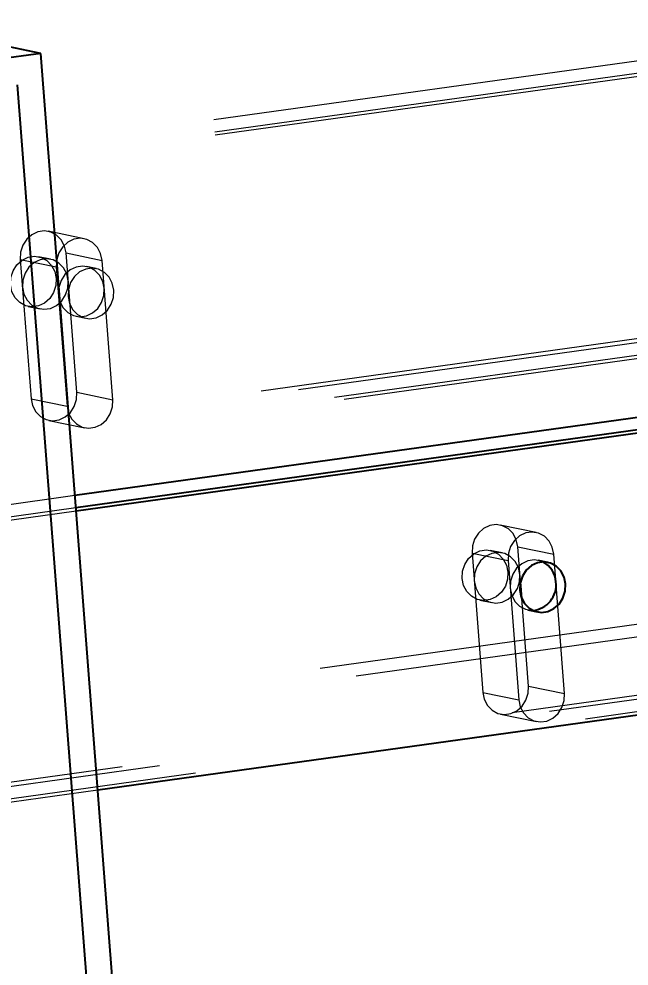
# Model space of a CAD drawing. Header units: millimetres. Extents: x 122 to 2816, y -707 to 556.
# Drawn here: x 684.777 to 685.761, y 303.537 to 305.064 of the extents above; entities that cross this region are included whole.
import ezdxf

# ---------------------------------------------------------------- set-up
doc = ezdxf.new("R2010")
doc.units = ezdxf.units.MM
doc.header["$PDSIZE"] = -1
doc.linetypes.add('HIDDEN', pattern=[1.905, 1.27, -0.635])
doc.layers.add('FORMAT', color=7, linetype='Continuous')
doc.styles.add('SLDTEXTSTYLE7', font='TXT', dxfattribs={"width": 0.75})
doc.dimstyles.new('SLDDIMSTYLE4', dxfattribs={"dimtxt": 1.852083, "dimasz": 1.852083, "dimexe": 0, "dimexo": 0.625, "dimgap": 0.463021, "dimtad": 1, "dimdec": 0, "dimlfac": 110, "dimrnd": 1e-09, "dimzin": 12, "dimtxsty": 'SLDTEXTSTYLE7', "dimsah": 1, "dimcen": 2.5, "dimazin": 3, "dimtfac": 1, "dimtdec": 0, "dimtmove": 0, "dimatfit": 0, "dimfrac": 2, "dimtzin": 12})

# ---------------------------------------------------------------- blocks, each defined once
blk = doc.blocks.new('*D1068')
at = {"layer": 'Defpoints', "color": 0}
for p in [(711.2391, 305.0429), (731.8934, 305.0429), (676.2391, 299.5884)]:
    blk.add_point(p, dxfattribs=at)
at = {"layer": 'FORMAT', "color": 0, "lineweight": -2}
for p, q in [((711.3016, 305.0429), (731.8934, 305.0429)), ((731.8934, 301.4405), (731.8934, 303.1908)), ((676.3016, 299.5884), (731.8934, 299.5884))]:
    blk.add_line(p, q, dxfattribs=at)
at = {"layer": 'FORMAT', "color": 0}
for points in [[(731.5847, 303.1908), (732.2021, 303.1908), (731.8934, 305.0429)], [(731.5847, 301.4405), (732.2021, 301.4405), (731.8934, 299.5884)]]:
    blk.add_solid(points, dxfattribs=at)
at = {"layer": 'FORMAT', "color": 0, "insert": (729.5783, 302.2484), "char_height": 1.85208, "attachment_point": 2, "rotation": 90, "style": 'SLDTEXTSTYLE7'}
blk.add_mtext('\\A1;600', dxfattribs=at)

msp = doc.modelspace()

# ---------------------------------------------------------------- linework, layer by layer
at = {"color": 7, "linetype": 'HIDDEN', "lineweight": 18}
for p, q in [((683.281035, 304.20225), (691.476366, 305.341511)), ((688.236503, 305.338474), (683.306606, 304.653153)), ((683.341375, 304.203958), (691.454753, 305.331826)), ((683.399465, 304.191992), (691.512843, 305.31986)), ((688.238038, 305.318646), (683.364696, 304.641187)), ((688.238447, 305.313359), (683.380187, 304.637996)), ((683.376145, 303.754763), (691.489522, 304.882631)), ((683.414956, 304.188801), (688.273216, 304.864164)), ((684.882505, 304.709492), (684.824415, 304.721458)), ((684.827892, 304.676538), (684.808528, 304.680527)), ((684.85304, 304.686516), (684.911131, 304.674551)), ((684.870425, 304.461919), (684.85304, 304.686516)), ((684.779282, 304.676263), (684.837373, 304.664297)), ((684.779282, 304.676263), (684.796667, 304.451666)), ((684.837373, 304.664297), (684.854757, 304.4397)), ((684.901473, 304.661381), (684.885982, 304.664572)), ((684.928515, 304.449953), (684.911131, 304.674551)), ((684.792022, 304.600391), (684.811385, 304.596402)), ((684.869475, 304.584437), (684.884966, 304.581246)), ((684.796667, 304.451666), (684.854757, 304.4397)), ((684.870425, 304.461919), (684.928515, 304.449953)), ((683.434235, 303.742797), (688.307577, 304.420257)), ((684.825293, 304.416724), (684.883383, 304.404759)), ((679.912075, 303.159165), (688.107406, 304.298425)), ((684.867543, 304.295389), (679.937645, 303.610067)), ((679.972415, 303.160873), (688.085793, 304.28874)), ((684.869077, 304.275561), (679.995735, 303.598101)), ((684.869487, 304.270274), (680.011226, 303.594911)), ((680.030505, 303.148907), (688.143883, 304.276775)), ((685.61121, 304.236037), (685.55312, 304.248003)), ((685.556597, 304.203083), (685.537234, 304.207072)), ((685.581746, 304.213061), (685.639836, 304.201096)), ((685.586121, 304.15654), (685.581746, 304.213061)), ((685.507988, 304.202808), (685.566078, 304.190842)), ((685.507988, 304.202808), (685.525372, 303.978211)), ((685.566078, 304.190842), (685.583462, 303.966245)), ((685.630178, 304.187926), (685.614687, 304.191117)), ((685.65722, 303.976498), (685.639836, 304.201096)), ((685.59913, 303.988464), (685.588213, 304.129514)), ((685.520727, 304.126936), (685.54009, 304.122947)), ((685.59818, 304.110982), (685.613671, 304.107791)), ((685.525372, 303.978211), (685.583462, 303.966245)), ((685.59913, 303.988464), (685.65722, 303.976498)), ((685.553998, 303.943269), (685.612088, 303.931304)), ((680.045996, 303.145716), (684.904256, 303.821079))]:
    msp.add_line(p, q, dxfattribs=at)
at = {"color": 7, "linetype": 'Continuous', "lineweight": 25}
for p, q in [((684.812365, 305.008244), (684.599367, 305.052119)), ((684.812365, 305.008244), (684.62425, 304.982094)), ((684.951443, 303.211466), (684.812365, 305.008244)), ((684.910466, 303.205769), (684.774865, 304.957629)), ((687.34338, 304.639563), (684.867543, 304.295389)), ((687.356728, 304.621378), (684.869077, 304.275561)), ((687.360287, 304.616528), (684.869487, 304.270274)), ((684.904256, 303.821079), (687.647918, 304.202485)), ((685.588213, 304.129514), (685.586121, 304.15654))]:
    msp.add_line(p, q, dxfattribs=at)
at = {"color": 7, "linetype": 'HIDDEN', "lineweight": 18, "flags": 128}
for points in [[(684.85304, 304.686516), (684.850665, 304.697698), (684.845494, 304.707559), (684.837947, 304.7153), (684.828635, 304.720294), (684.818312, 304.722135), (684.807816, 304.720676), (684.797995, 304.716034), (684.789646, 304.708586), (684.783445, 304.698934), (684.779895, 304.68786), (684.779282, 304.676263)], [(684.911131, 304.674551), (684.908755, 304.685733), (684.903584, 304.695593), (684.896037, 304.703334), (684.886725, 304.708328), (684.876403, 304.71017), (684.865906, 304.70871), (684.856085, 304.704068), (684.847736, 304.69662), (684.841535, 304.686968), (684.837985, 304.675895), (684.837373, 304.664297)], [(684.763396, 304.635332), (684.764008, 304.64693), (684.767559, 304.658003), (684.77376, 304.667655), (684.782108, 304.675103), (684.791929, 304.679745), (684.802426, 304.681204), (684.812749, 304.679363), (684.822061, 304.674369), (684.829608, 304.666628), (684.834779, 304.656768), (684.837154, 304.645585), (684.836542, 304.633988), (684.832991, 304.622915), (684.826791, 304.613263), (684.818442, 304.605814), (684.808621, 304.601172), (684.798124, 304.599713), (684.787801, 304.601555), (684.778489, 304.606548), (684.770942, 304.614289), (684.765772, 304.62415), (684.763396, 304.635332)], [(684.856517, 304.641597), (684.854142, 304.652779), (684.848971, 304.66264), (684.841424, 304.670381), (684.832112, 304.675374), (684.821789, 304.677216), (684.811293, 304.675757), (684.801472, 304.671115), (684.793123, 304.663666), (684.786922, 304.654014), (684.783372, 304.642941), (684.782759, 304.631344), (684.785135, 304.620161), (684.790306, 304.610301), (684.797853, 304.60256), (684.807165, 304.597566), (684.817487, 304.595725), (684.827984, 304.597184), (684.837805, 304.601826), (684.846154, 304.609274), (684.852355, 304.618926), (684.855905, 304.629999), (684.856517, 304.641597)], [(684.914608, 304.629631), (684.912232, 304.640813), (684.907061, 304.650674), (684.899514, 304.658415), (684.890202, 304.663408), (684.87988, 304.66525), (684.869383, 304.663791), (684.859562, 304.659149), (684.851213, 304.6517), (684.845012, 304.642048), (684.841462, 304.630975), (684.84085, 304.619378), (684.843225, 304.608196), (684.848396, 304.598335), (684.855943, 304.590594), (684.865255, 304.585601), (684.875578, 304.583759), (684.886074, 304.585218), (684.895895, 304.58986), (684.904244, 304.597309), (684.910445, 304.60696), (684.913995, 304.618034), (684.914608, 304.629631)], [(684.930098, 304.62644), (684.927723, 304.637622), (684.922552, 304.647483), (684.915005, 304.655224), (684.905693, 304.660217), (684.89537, 304.662059), (684.884873, 304.6606), (684.875053, 304.655958), (684.866704, 304.648509), (684.860503, 304.638857), (684.856952, 304.627784), (684.85634, 304.616187), (684.858716, 304.605005), (684.863886, 304.595144), (684.871434, 304.587403), (684.880746, 304.58241), (684.891068, 304.580568), (684.901565, 304.582027), (684.911386, 304.586669), (684.919735, 304.594118), (684.925936, 304.60377), (684.929486, 304.614843), (684.930098, 304.62644)], [(684.796667, 304.451666), (684.799043, 304.440484), (684.804213, 304.430623), (684.811761, 304.422882), (684.821073, 304.417888), (684.831395, 304.416047), (684.841892, 304.417506), (684.851713, 304.422148), (684.860062, 304.429596), (684.866263, 304.439248), (684.869813, 304.450322), (684.870425, 304.461919)], [(684.854757, 304.4397), (684.857133, 304.428518), (684.862304, 304.418657), (684.869851, 304.410916), (684.879163, 304.405923), (684.889485, 304.404081), (684.899982, 304.40554), (684.909803, 304.410182), (684.918152, 304.417631), (684.924353, 304.427283), (684.927903, 304.438356), (684.928515, 304.449953)], [(685.581746, 304.213061), (685.57937, 304.224243), (685.574199, 304.234104), (685.566652, 304.241845), (685.55734, 304.246839), (685.547018, 304.24868), (685.536521, 304.247221), (685.5267, 304.242579), (685.518351, 304.235131), (685.51215, 304.225479), (685.5086, 304.214405), (685.507988, 304.202808)], [(685.639836, 304.201096), (685.63746, 304.212278), (685.632289, 304.222139), (685.624742, 304.229879), (685.61543, 304.234873), (685.605108, 304.236715), (685.594611, 304.235255), (685.58479, 304.230613), (685.576441, 304.223165), (685.57024, 304.213513), (685.56669, 304.20244), (685.566078, 304.190842)], [(685.492101, 304.161877), (685.492713, 304.173475), (685.496264, 304.184548), (685.502465, 304.1942), (685.510814, 304.201648), (685.520634, 304.20629), (685.531131, 304.207749), (685.541454, 304.205908), (685.550766, 304.200914), (685.558313, 304.193173), (685.563484, 304.183313), (685.565859, 304.172131), (685.565247, 304.160533), (685.561697, 304.14946), (685.555496, 304.139808), (685.547147, 304.132359), (685.537326, 304.127717), (685.526829, 304.126258), (685.516507, 304.1281), (685.507195, 304.133093), (685.499647, 304.140834), (685.494477, 304.150695), (685.492101, 304.161877)], [(685.585223, 304.168142), (685.582847, 304.179324), (685.577676, 304.189185), (685.570129, 304.196926), (685.560817, 304.201919), (685.550495, 304.203761), (685.539998, 304.202302), (685.530177, 304.19766), (685.521828, 304.190211), (685.515627, 304.180559), (685.512077, 304.169486), (685.511465, 304.157889), (685.51384, 304.146706), (685.519011, 304.136846), (685.526558, 304.129105), (685.53587, 304.124111), (685.546193, 304.12227), (685.556689, 304.123729), (685.56651, 304.128371), (685.574859, 304.135819), (685.58106, 304.145471), (685.58461, 304.156544), (685.585223, 304.168142)], [(685.62224, 304.188588), (685.618907, 304.189953), (685.608585, 304.191795), (685.598088, 304.190336), (685.588267, 304.185694), (685.579918, 304.178245), (685.573717, 304.168593), (685.570167, 304.15752), (685.569555, 304.145923), (685.57193, 304.134741), (685.577101, 304.12488), (685.584648, 304.117139), (685.59396, 304.112146), (685.604283, 304.110304), (685.606118, 304.11032)], [(685.525372, 303.978211), (685.527748, 303.967029), (685.532919, 303.957168), (685.540466, 303.949427), (685.549778, 303.944433), (685.5601, 303.942592), (685.570597, 303.944051), (685.580418, 303.948693), (685.588767, 303.956142), (685.594968, 303.965793), (685.598518, 303.976867), (685.59913, 303.988464)], [(685.583462, 303.966245), (685.585838, 303.955063), (685.591009, 303.945202), (685.598556, 303.937461), (685.607868, 303.932468), (685.61819, 303.930626), (685.628687, 303.932085), (685.638508, 303.936727), (685.646857, 303.944176), (685.653058, 303.953828), (685.656608, 303.964901), (685.65722, 303.976498)]]:
    msp.add_lwpolyline(points, dxfattribs=at)
at = {"color": 7, "linetype": 'Continuous', "lineweight": 25, "flags": 128}
msp.add_lwpolyline([(685.658803, 304.152985), (685.656428, 304.164167), (685.651257, 304.174028), (685.64371, 304.181769), (685.634398, 304.186762), (685.624075, 304.188604), (685.613579, 304.187145), (685.603758, 304.182503), (685.595409, 304.175054), (685.589208, 304.165403), (685.585658, 304.154329), (685.585045, 304.142732), (685.587421, 304.13155), (685.592592, 304.121689), (685.600139, 304.113948), (685.609451, 304.108955), (685.619773, 304.107113), (685.63027, 304.108572), (685.640091, 304.113214), (685.64844, 304.120663), (685.654641, 304.130315), (685.658191, 304.141388), (685.658803, 304.152985)], dxfattribs=at)
at = {"color": 7, "linetype": 'Continuous', "lineweight": 25}
for centre, radius, start, end in [((685.604947, 304.154289), 0.038412, 2.816594, 63.243758), ((685.602316, 304.151417), 0.041272, 275.285783, 6.621698)]:
    msp.add_arc(centre, radius, start, end, dxfattribs=at)

# ---------------------------------------------------------------- dimensions: what is measured, and where the dimension line sits
at = {"layer": 'FORMAT'}
dim = msp.add_linear_dim(base=(731.893394, 305.042928), p1=(676.239135, 299.588383), p2=(711.239135, 305.042928), angle=90, dimstyle='SLDDIMSTYLE4', dxfattribs=at)
dim.commit()
dim.dimension.update_dxf_attribs({"geometry": '*D1068', "text_midpoint": (731.893394, 302.248414), "dimtype": 160})

doc.saveas('drawing.dxf')
